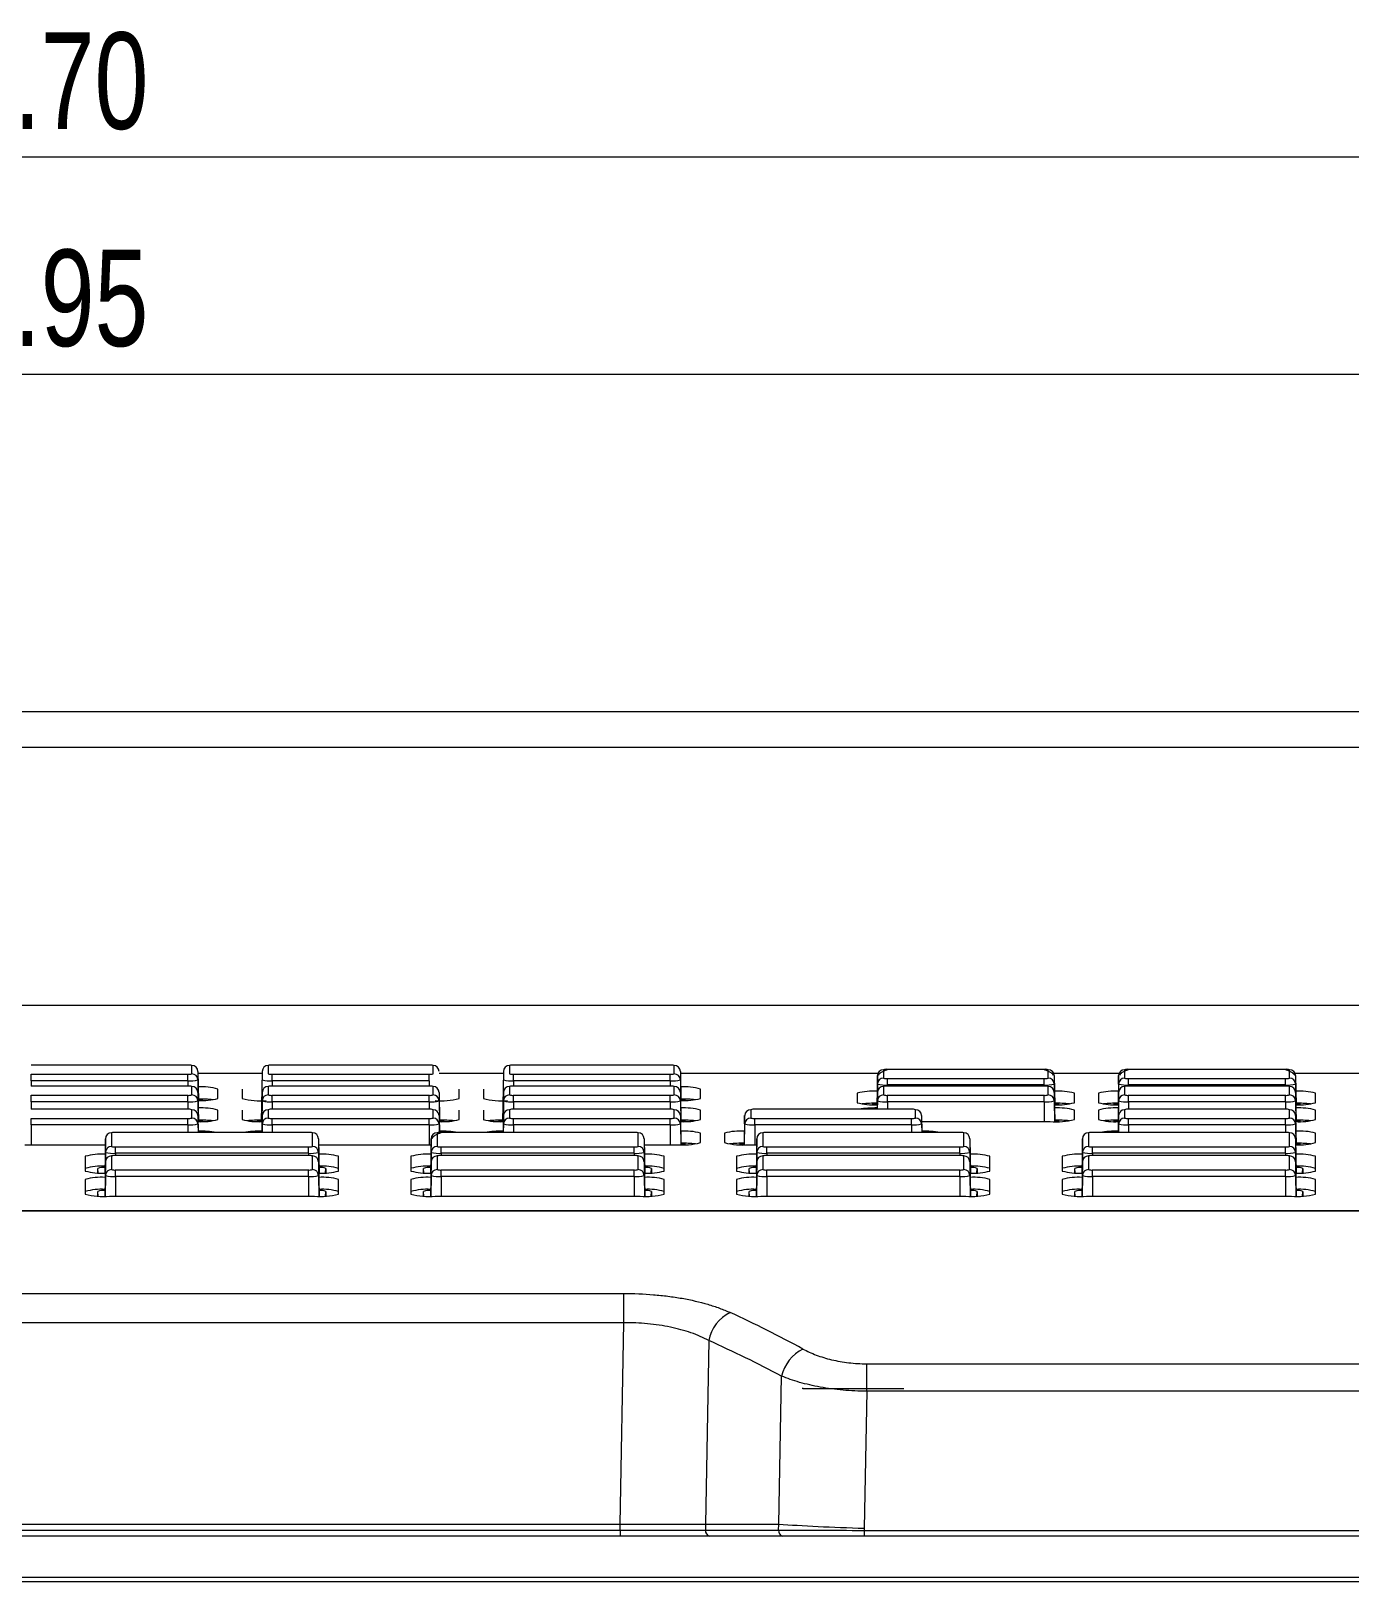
# Model space of a CAD drawing. Header units: millimetres. Extents: x 56 to 1167, y 133 to 726.
# Drawn here: x 261.5 to 370.9, y 185.2 to 313.7 of the extents above; entities that cross this region are included whole.
import ezdxf

# ---------------------------------------------------------------- set-up
doc = ezdxf.new("R2010")
doc.units = ezdxf.units.MM
doc.styles.add('SLDTEXTSTYLE0', font='TXT', dxfattribs={"width": 0.75})
doc.dimstyles.new('SLDDIMSTYLE0', dxfattribs={"dimtxt": 8, "dimasz": 3.302, "dimexe": 0, "dimexo": 0.0625, "dimgap": 2, "dimtad": 1, "dimrnd": 1e-09, "dimzin": 4, "dimdsep": 46, "dimtxsty": 'SLDTEXTSTYLE0', "dimsah": 1, "dimcen": 0.09, "dimadec": 0, "dimazin": 1, "dimtfac": 1, "dimtofl": 0, "dimtmove": 0, "dimatfit": 3, "dimfxl": 1, "dimfrac": 2, "dimtolj": 1, "dimtzin": 12, "dimarcsym": 0})
doc.dimstyles.new('SLDDIMSTYLE1', dxfattribs={"dimtxt": 8, "dimasz": 3.302, "dimexe": 0, "dimexo": 0.0625, "dimgap": 2, "dimtad": 1, "dimrnd": 1e-09, "dimzin": 12, "dimdsep": 46, "dimtxsty": 'SLDTEXTSTYLE0', "dimsah": 1, "dimcen": 0.09, "dimadec": 0, "dimazin": 3, "dimtfac": 1, "dimtofl": 0, "dimtmove": 0, "dimatfit": 3, "dimfxl": 1, "dimfrac": 2, "dimtolj": 1, "dimtzin": 12, "dimarcsym": 0})

# ---------------------------------------------------------------- blocks, each defined once
blk = doc.blocks.new('_D')
at = {"color": 7, "linetype": 'Continuous', "lineweight": 0}
for p, q in [((55.57, 188.69), (55.57, 304.3)), ((455.27, 188.69), (455.27, 304.3)), ((55.57, 303.3), (455.27, 303.3))]:
    blk.add_line(p, q, dxfattribs=at)
for points in [[(55.57, 303.3), (58.87, 301.55), (58.87, 305.05)], [(455.27, 303.3), (451.97, 305.05), (451.97, 301.55)]]:
    blk.add_solid(points, dxfattribs=at)
at = {"color": 7, "linetype": 'Continuous', "lineweight": 0, "insert": (246.71, 313.62), "char_height": 8, "attachment_point": 1, "style": 'SLDTEXTSTYLE0'}
blk.add_mtext('399.70', dxfattribs=at)
blk = doc.blocks.new('_D_1')
at = {"color": 7, "linetype": 'Continuous', "lineweight": 0}
for p, q in [((76.45, 255.82), (76.45, 286.3)), ((434.4, 255.82), (434.4, 286.3)), ((76.45, 285.3), (434.4, 285.3))]:
    blk.add_line(p, q, dxfattribs=at)
for points in [[(76.45, 285.3), (79.75, 283.55), (79.75, 287.05)], [(434.4, 285.3), (431.1, 287.05), (431.1, 283.55)]]:
    blk.add_solid(points, dxfattribs=at)
at = {"color": 7, "linetype": 'Continuous', "lineweight": 0, "insert": (246.71, 295.62), "char_height": 8, "attachment_point": 1, "style": 'SLDTEXTSTYLE0'}
blk.add_mtext('357.95', dxfattribs=at)

msp = doc.modelspace()

# ---------------------------------------------------------------- linework, layer by layer
at = {"color": 7, "linetype": 'Continuous', "lineweight": 15}
for p, q in [((431.894, 257.304), (78.953, 257.304)), ((431.97, 254.342), (78.877, 254.342)), ((274.519, 228.026), (261.519, 228.026)), ((274.519, 228.024), (261.519, 228.024)), ((274.853, 227.298), (274.853, 227.995)), ((281.185, 227.995), (281.185, 227.298)), ((294.519, 228.026), (281.519, 228.026)), ((294.519, 228.024), (281.519, 228.024)), ((294.853, 227.298), (294.853, 227.995)), ((301.185, 227.995), (301.185, 227.298)), ((314.519, 228.026), (301.519, 228.026)), ((314.519, 228.024), (301.519, 228.024)), ((314.853, 227.298), (314.853, 227.995)), ((332.185, 227.646), (332.185, 226.949)), ((345.519, 227.677), (332.519, 227.677)), ((345.519, 227.676), (332.519, 227.676)), ((345.853, 226.949), (345.853, 227.646)), ((352.185, 227.646), (352.185, 226.949)), ((365.519, 227.677), (352.519, 227.677)), ((365.519, 227.676), (352.519, 227.676)), ((365.853, 226.949), (365.853, 227.646)), ((261.519, 226.736), (261.519, 227.269)), ((261.519, 227.269), (274.519, 227.269)), ((274.519, 226.736), (261.519, 226.736)), ((274.519, 226.283), (261.519, 226.283)), ((274.519, 226.281), (261.519, 226.281)), ((274.519, 226.736), (274.519, 227.269)), ((274.853, 225.555), (274.853, 226.252)), ((275.353, 227.506), (275.353, 226.808)), ((275.353, 227.506), (275.395, 225.091)), ((275.355, 227.362), (280.682, 227.362)), ((280.685, 227.506), (280.612, 223.348)), ((281.185, 226.252), (281.185, 225.555)), ((281.519, 226.736), (281.519, 227.269)), ((281.519, 227.269), (294.519, 227.269)), ((294.519, 226.736), (281.519, 226.736)), ((294.519, 226.283), (281.519, 226.283)), ((294.519, 226.281), (281.519, 226.281)), ((294.519, 226.736), (294.519, 227.269)), ((294.853, 225.555), (294.853, 226.252)), ((295.355, 227.362), (300.682, 227.362)), ((300.685, 227.506), (300.612, 223.348)), ((301.185, 226.252), (301.185, 225.555)), ((301.519, 226.736), (301.519, 227.269)), ((301.519, 227.269), (314.519, 227.269)), ((314.519, 226.736), (301.519, 226.736)), ((314.519, 226.283), (301.519, 226.283)), ((314.519, 226.281), (301.519, 226.281)), ((314.519, 226.736), (314.519, 227.269)), ((314.853, 225.555), (314.853, 226.252)), ((315.353, 227.506), (315.353, 226.808)), ((315.353, 227.506), (315.395, 225.091)), ((315.355, 227.362), (331.922, 227.362)), ((331.685, 227.157), (331.642, 224.742)), ((331.685, 226.46), (331.685, 227.157)), ((332.185, 226.252), (332.185, 225.555)), ((332.519, 226.387), (332.519, 226.92)), ((332.519, 226.92), (345.519, 226.92)), ((345.519, 226.387), (332.519, 226.387)), ((345.519, 226.283), (332.519, 226.283)), ((345.519, 226.281), (332.519, 226.281)), ((345.519, 226.387), (345.519, 226.92)), ((345.853, 225.555), (345.853, 226.252)), ((346.116, 227.362), (351.922, 227.362)), ((346.353, 227.157), (346.353, 226.46)), ((346.353, 227.157), (346.395, 224.742)), ((351.685, 227.157), (351.642, 224.742)), ((351.685, 226.46), (351.685, 227.157)), ((352.185, 226.252), (352.185, 225.555)), ((352.519, 226.387), (352.519, 226.92)), ((352.519, 226.92), (365.519, 226.92)), ((365.519, 226.387), (352.519, 226.387)), ((365.519, 226.283), (352.519, 226.283)), ((365.519, 226.281), (352.519, 226.281)), ((365.519, 226.387), (365.519, 226.92)), ((365.853, 225.555), (365.853, 226.252)), ((366.116, 227.362), (376.724, 227.362)), ((366.353, 227.157), (366.353, 226.46)), ((366.353, 227.157), (366.395, 224.742)), ((261.519, 224.993), (261.519, 225.526)), ((261.519, 225.526), (274.519, 225.526)), ((274.519, 224.993), (261.519, 224.993)), ((274.519, 224.993), (274.519, 225.526)), ((275.353, 225.763), (275.353, 225.065)), ((275.353, 225.763), (275.395, 223.348)), ((277.019, 225.262), (277.019, 226.046)), ((279.019, 226.046), (279.019, 225.262)), ((280.685, 225.763), (280.642, 223.348)), ((281.519, 224.993), (281.519, 225.526)), ((281.519, 225.526), (294.519, 225.526)), ((294.519, 224.993), (281.519, 224.993)), ((294.519, 224.993), (294.519, 225.526)), ((295.353, 225.763), (295.395, 223.348)), ((297.019, 225.262), (297.019, 226.046)), ((299.019, 226.046), (299.019, 225.262)), ((300.685, 225.763), (300.642, 223.348)), ((301.519, 224.993), (301.519, 225.526)), ((301.519, 225.526), (314.519, 225.526)), ((314.519, 224.993), (301.519, 224.993)), ((314.519, 224.993), (314.519, 225.526)), ((315.353, 225.763), (315.353, 225.065)), ((315.353, 225.763), (315.395, 223.348)), ((317.019, 225.262), (317.019, 226.046)), ((330.019, 225.698), (330.019, 224.913)), ((331.685, 225.763), (331.66, 224.366)), ((331.685, 225.065), (331.685, 225.763)), ((332.519, 224.993), (332.519, 225.526)), ((332.519, 225.526), (345.519, 225.526)), ((345.519, 224.993), (332.519, 224.993)), ((345.519, 224.993), (345.519, 225.526)), ((346.353, 225.763), (346.353, 225.065)), ((346.353, 225.763), (346.395, 223.348)), ((348.019, 224.913), (348.019, 225.698)), ((350.019, 225.698), (350.019, 224.913)), ((351.685, 225.763), (351.642, 223.348)), ((351.685, 225.065), (351.685, 225.763)), ((352.519, 224.993), (352.519, 225.526)), ((352.519, 225.526), (365.519, 225.526)), ((365.519, 224.993), (352.519, 224.993)), ((365.519, 224.993), (365.519, 225.526)), ((366.353, 225.763), (366.353, 225.065)), ((366.353, 225.763), (366.395, 223.348)), ((368.019, 224.913), (368.019, 225.698)), ((274.519, 224.366), (261.519, 224.366)), ((274.519, 224.364), (261.519, 224.364)), ((274.853, 223.637), (274.853, 224.335)), ((275.353, 223.845), (275.353, 223.148)), ((275.353, 223.845), (275.377, 222.448)), ((277.019, 223.519), (277.019, 224.303)), ((279.019, 224.303), (279.019, 223.519)), ((280.685, 223.845), (280.66, 222.448)), ((280.685, 223.148), (280.685, 223.845)), ((281.185, 224.335), (281.185, 223.637)), ((294.519, 224.366), (281.519, 224.366)), ((294.519, 224.364), (281.519, 224.364)), ((294.853, 223.637), (294.853, 224.335)), ((295.353, 223.845), (295.353, 223.148)), ((295.353, 223.845), (295.379, 222.372)), ((297.019, 223.519), (297.019, 224.303)), ((299.019, 224.303), (299.019, 223.519)), ((300.685, 223.845), (300.66, 222.448)), ((300.685, 223.148), (300.685, 223.845)), ((301.185, 224.335), (301.185, 223.637)), ((314.519, 224.366), (301.519, 224.366)), ((314.519, 224.364), (301.519, 224.364)), ((314.853, 223.637), (314.853, 224.335)), ((315.353, 223.845), (315.353, 223.148)), ((315.353, 223.845), (315.395, 221.43)), ((317.019, 223.519), (317.019, 224.303)), ((320.685, 223.845), (320.642, 221.43)), ((320.685, 223.148), (320.685, 223.845)), ((321.185, 224.335), (321.185, 223.637)), ((334.519, 224.366), (321.519, 224.366)), ((334.519, 224.364), (321.519, 224.364)), ((334.853, 223.637), (334.853, 224.335)), ((335.353, 223.845), (335.353, 223.148)), ((335.353, 223.845), (335.377, 222.448)), ((348.019, 223.519), (348.019, 224.303)), ((350.019, 224.303), (350.019, 223.519)), ((351.685, 223.845), (351.66, 222.448)), ((351.685, 223.148), (351.685, 223.845)), ((352.185, 224.335), (352.185, 223.637)), ((365.519, 224.366), (352.519, 224.366)), ((365.519, 224.364), (352.519, 224.364)), ((365.853, 223.637), (365.853, 224.335)), ((366.353, 223.845), (366.353, 223.148)), ((366.353, 223.845), (366.395, 221.43)), ((368.019, 223.519), (368.019, 224.303)), ((261.519, 223.075), (261.519, 223.608)), ((261.519, 223.608), (274.519, 223.608)), ((274.519, 223.075), (261.519, 223.075)), ((268.185, 222.417), (268.185, 221.284)), ((284.519, 222.448), (268.519, 222.448)), ((284.519, 222.446), (268.519, 222.446)), ((274.519, 223.075), (274.519, 223.608)), ((281.519, 223.075), (281.519, 223.608)), ((281.519, 223.608), (294.519, 223.608)), ((294.519, 223.075), (281.519, 223.075)), ((284.853, 221.284), (284.853, 222.417)), ((294.519, 223.075), (294.519, 223.608)), ((295.185, 222.417), (295.185, 221.284)), ((311.519, 222.448), (295.519, 222.448)), ((311.519, 222.446), (295.519, 222.446)), ((301.519, 223.075), (301.519, 223.608)), ((301.519, 223.608), (314.519, 223.608)), ((314.519, 223.075), (301.519, 223.075)), ((311.853, 221.284), (311.853, 222.417)), ((314.519, 223.075), (314.519, 223.608)), ((321.519, 223.075), (321.519, 223.608)), ((321.519, 223.608), (334.519, 223.608)), ((334.519, 223.075), (321.519, 223.075)), ((322.185, 222.417), (322.185, 221.284)), ((338.519, 222.448), (322.519, 222.448)), ((338.519, 222.446), (322.519, 222.446)), ((334.519, 223.075), (334.519, 223.608)), ((335.362, 223.344), (346.019, 223.344)), ((338.853, 221.284), (338.853, 222.417)), ((349.185, 222.417), (349.185, 221.284)), ((365.519, 222.448), (349.519, 222.448)), ((365.519, 222.446), (349.519, 222.446)), ((352.519, 223.075), (352.519, 223.608)), ((352.519, 223.608), (365.519, 223.608)), ((365.519, 223.075), (352.519, 223.075)), ((365.519, 223.075), (365.519, 223.608)), ((365.853, 221.284), (365.853, 222.417)), ((261.019, 221.427), (267.676, 221.427)), ((267.685, 221.928), (267.635, 219.077)), ((267.685, 220.795), (267.685, 221.928)), ((268.519, 220.722), (268.519, 221.255)), ((268.519, 221.255), (284.519, 221.255)), ((284.519, 220.722), (284.519, 221.255)), ((285.353, 221.928), (285.353, 220.795)), ((285.353, 221.928), (285.403, 219.077)), ((285.362, 221.427), (294.676, 221.427)), ((294.685, 221.928), (294.635, 219.077)), ((294.685, 220.795), (294.685, 221.928)), ((295.519, 220.722), (295.519, 221.255)), ((295.519, 221.255), (311.519, 221.255)), ((311.519, 220.722), (311.519, 221.255)), ((312.353, 221.928), (312.353, 220.795)), ((312.353, 221.928), (312.403, 219.077)), ((312.362, 221.427), (315.019, 221.427)), ((317.019, 221.601), (317.019, 222.386)), ((319.019, 222.386), (319.019, 221.601)), ((321.019, 221.427), (321.676, 221.427)), ((321.685, 221.928), (321.635, 219.077)), ((321.685, 220.795), (321.685, 221.928)), ((322.519, 220.722), (322.519, 221.255)), ((322.519, 221.255), (338.519, 221.255)), ((338.519, 220.722), (338.519, 221.255)), ((339.353, 221.928), (339.353, 220.795)), ((339.353, 221.928), (339.403, 219.077)), ((348.685, 221.928), (348.635, 219.077)), ((348.685, 220.795), (348.685, 221.928)), ((349.519, 220.722), (349.519, 221.255)), ((349.519, 221.255), (365.519, 221.255)), ((365.519, 220.722), (365.519, 221.255)), ((366.353, 221.928), (366.353, 220.795)), ((366.353, 221.928), (366.403, 219.077)), ((368.019, 221.601), (368.019, 222.386)), ((266.019, 220.468), (266.019, 219.248)), ((267.685, 220.01), (267.635, 217.16)), ((267.685, 218.877), (267.685, 220.01)), ((268.185, 220.5), (268.185, 219.367)), ((284.519, 220.722), (268.519, 220.722)), ((284.519, 220.531), (268.519, 220.531)), ((284.519, 220.529), (268.519, 220.529)), ((284.853, 219.367), (284.853, 220.5)), ((285.353, 220.01), (285.353, 218.877)), ((285.353, 220.01), (285.403, 217.16)), ((287.019, 219.248), (287.019, 220.468)), ((293.019, 220.468), (293.019, 219.248)), ((294.685, 220.01), (294.635, 217.16)), ((294.685, 218.877), (294.685, 220.01)), ((295.185, 220.5), (295.185, 219.367)), ((311.519, 220.722), (295.519, 220.722)), ((311.519, 220.531), (295.519, 220.531)), ((311.519, 220.529), (295.519, 220.529)), ((311.853, 219.367), (311.853, 220.5)), ((312.353, 220.01), (312.353, 218.877)), ((312.353, 220.01), (312.403, 217.16)), ((314.019, 219.248), (314.019, 220.468)), ((320.019, 220.468), (320.019, 219.248)), ((321.685, 220.01), (321.635, 217.16)), ((321.685, 218.877), (321.685, 220.01)), ((322.185, 220.5), (322.185, 219.367)), ((338.519, 220.722), (322.519, 220.722)), ((338.519, 220.531), (322.519, 220.531)), ((338.519, 220.529), (322.519, 220.529)), ((338.853, 219.367), (338.853, 220.5)), ((339.353, 220.01), (339.353, 218.877)), ((339.353, 220.01), (339.403, 217.16)), ((341.019, 219.248), (341.019, 220.468)), ((347.019, 220.468), (347.019, 219.248)), ((348.685, 220.01), (348.635, 217.16)), ((348.685, 218.877), (348.685, 220.01)), ((349.185, 220.5), (349.185, 219.367)), ((365.519, 220.722), (349.519, 220.722)), ((365.519, 220.531), (349.519, 220.531)), ((365.519, 220.529), (349.519, 220.529)), ((365.853, 219.367), (365.853, 220.5)), ((366.353, 220.01), (366.353, 218.877)), ((366.353, 220.01), (366.403, 217.16)), ((368.019, 219.248), (368.019, 220.468)), ((266.019, 218.551), (266.019, 217.331)), ((267.071, 219.095), (267.071, 219.472)), ((268.519, 218.805), (268.519, 219.338)), ((268.519, 219.338), (284.519, 219.338)), ((284.519, 218.805), (268.519, 218.805)), ((284.519, 218.805), (284.519, 219.338)), ((285.966, 219.472), (285.966, 219.095)), ((287.019, 217.331), (287.019, 218.551)), ((293.019, 218.551), (293.019, 217.331)), ((294.071, 219.095), (294.071, 219.472)), ((295.519, 218.805), (295.519, 219.338)), ((295.519, 219.338), (311.519, 219.338)), ((311.519, 218.805), (295.519, 218.805)), ((311.519, 218.805), (311.519, 219.338)), ((312.966, 219.472), (312.966, 219.095)), ((314.019, 217.331), (314.019, 218.551)), ((320.019, 218.551), (320.019, 217.331)), ((321.071, 219.095), (321.071, 219.472)), ((322.519, 218.805), (322.519, 219.338)), ((322.519, 219.338), (338.519, 219.338)), ((338.519, 218.805), (322.519, 218.805)), ((338.519, 218.805), (338.519, 219.338)), ((339.966, 219.472), (339.966, 219.095)), ((341.019, 217.331), (341.019, 218.551)), ((347.019, 218.551), (347.019, 217.331)), ((348.071, 219.095), (348.071, 219.472)), ((349.519, 218.805), (349.519, 219.338)), ((349.519, 219.338), (365.519, 219.338)), ((365.519, 218.805), (349.519, 218.805)), ((365.519, 218.805), (365.519, 219.338)), ((366.966, 219.472), (366.966, 219.095)), ((368.019, 217.331), (368.019, 218.551)), ((267.071, 217.177), (267.071, 217.555)), ((285.966, 217.555), (285.966, 217.177)), ((294.071, 217.177), (294.071, 217.555)), ((312.966, 217.555), (312.966, 217.177)), ((321.071, 217.177), (321.071, 217.555)), ((339.966, 217.555), (339.966, 217.177)), ((348.071, 217.177), (348.071, 217.555)), ((366.966, 217.555), (366.966, 217.177)), ((200.758, 215.988), (376.724, 215.988)), ((268.019, 217.156), (285.019, 217.156)), ((295.019, 217.156), (312.019, 217.156)), ((322.019, 217.156), (339.019, 217.156)), ((349.019, 217.156), (366.019, 217.156)), ((450.212, 215.915), (60.635, 215.915)), ((200.193, 209.102), (310.654, 209.102)), ((310.654, 206.675), (310.654, 209.102)), ((310.654, 206.675), (200.193, 206.675)), ((310.351, 189.988), (310.654, 206.675)), ((317.709, 205.197), (317.434, 189.988)), ((330.81, 200.994), (330.81, 203.276)), ((330.81, 203.276), (434.594, 203.276)), ((323.528, 189.988), (323.75, 202.248)), ((325.501, 201.205), (325.501, 201.273)), ((333.883, 201.205), (325.501, 201.205)), ((330.81, 200.994), (330.604, 189.642)), ((434.594, 200.994), (330.81, 200.994)), ((200.495, 189.488), (310.352, 189.488)), ((310.352, 188.988), (200.495, 188.988)), ((200.496, 189.988), (310.351, 189.988)), ((310.351, 189.988), (310.352, 189.988)), ((310.352, 189.488), (310.352, 189.988)), ((310.352, 189.488), (317.431, 189.488)), ((310.352, 189.488), (310.352, 188.988)), ((317.785, 188.988), (310.352, 188.988)), ((317.431, 189.988), (317.431, 189.488)), ((317.431, 189.488), (323.499, 189.488)), ((317.434, 189.988), (323.521, 189.988)), ((323.853, 188.988), (317.785, 188.988)), ((323.499, 189.488), (323.521, 189.988)), ((330.596, 188.988), (323.853, 188.988)), ((330.604, 189.642), (330.596, 189.467)), ((330.596, 189.467), (435.132, 189.467)), ((330.596, 189.467), (330.596, 188.988)), ((435.132, 188.988), (330.596, 188.988)), ((58.268, 185.576), (452.545, 185.576)), ((452.51, 185.188), (58.304, 185.188))]:
    msp.add_line(p, q, dxfattribs=at)
at = {"color": 8, "linetype": 'Continuous', "lineweight": 15}
for p, q in [((190.424, 233.009), (379.224, 233.009)), ((261.519, 228.024), (261.519, 228.026)), ((274.519, 228.024), (274.519, 228.026)), ((281.519, 228.024), (281.519, 228.026)), ((294.519, 228.024), (294.519, 228.026)), ((301.519, 228.024), (301.519, 228.026)), ((314.519, 228.024), (314.519, 228.026)), ((332.519, 227.676), (332.519, 227.677)), ((345.519, 227.676), (345.519, 227.677)), ((352.519, 227.676), (352.519, 227.677)), ((365.519, 227.676), (365.519, 227.677)), ((261.519, 226.736), (261.519, 226.283)), ((261.519, 226.281), (261.519, 226.283)), ((274.519, 226.736), (274.519, 226.283)), ((274.519, 226.281), (274.519, 226.283)), ((275.353, 226.808), (275.383, 225.09)), ((281.519, 226.736), (281.519, 226.283)), ((281.519, 226.281), (281.519, 226.283)), ((294.519, 226.736), (294.519, 226.283)), ((294.519, 226.281), (294.519, 226.283)), ((301.519, 226.736), (301.519, 226.283)), ((301.519, 226.281), (301.519, 226.283)), ((314.519, 226.736), (314.519, 226.283)), ((314.519, 226.281), (314.519, 226.283)), ((315.353, 226.808), (315.383, 225.09)), ((331.685, 226.46), (331.655, 224.742)), ((332.519, 226.387), (332.519, 226.283)), ((332.519, 226.281), (332.519, 226.283)), ((345.519, 226.387), (345.519, 226.283)), ((345.519, 226.281), (345.519, 226.283)), ((346.353, 226.46), (346.383, 224.742)), ((351.685, 226.46), (351.655, 224.742)), ((352.519, 226.387), (352.519, 226.283)), ((352.519, 226.281), (352.519, 226.283)), ((365.519, 226.387), (365.519, 226.283)), ((365.519, 226.281), (365.519, 226.283)), ((366.353, 226.46), (366.383, 224.742)), ((261.519, 224.993), (261.519, 224.366)), ((274.519, 224.993), (274.519, 224.366)), ((275.353, 225.065), (275.383, 223.347)), ((280.685, 225.065), (280.655, 223.347)), ((281.519, 224.993), (281.519, 224.366)), ((294.519, 224.993), (294.519, 224.366)), ((295.353, 225.065), (295.383, 223.347)), ((300.685, 225.065), (300.655, 223.347)), ((301.519, 224.993), (301.519, 224.366)), ((314.519, 224.993), (314.519, 224.366)), ((315.353, 225.065), (315.383, 223.347)), ((331.685, 225.065), (331.672, 224.366)), ((332.519, 224.993), (332.519, 224.366)), ((345.519, 224.993), (345.519, 223.344)), ((346.353, 225.065), (346.383, 223.347)), ((351.685, 225.065), (351.655, 223.347)), ((352.519, 224.993), (352.519, 224.366)), ((365.519, 224.993), (365.519, 224.366)), ((366.353, 225.065), (366.383, 223.347)), ((261.519, 224.364), (261.519, 224.366)), ((274.519, 224.364), (274.519, 224.366)), ((281.519, 224.364), (281.519, 224.366)), ((294.519, 224.364), (294.519, 224.366)), ((301.519, 224.364), (301.519, 224.366)), ((314.519, 224.364), (314.519, 224.366)), ((321.519, 224.364), (321.519, 224.366)), ((334.519, 224.364), (334.519, 224.366)), ((352.519, 224.364), (352.519, 224.366)), ((365.519, 224.364), (365.519, 224.366)), ((261.519, 223.075), (261.519, 221.427)), ((268.519, 222.446), (268.519, 222.448)), ((274.519, 223.075), (274.519, 222.448)), ((275.353, 223.148), (275.365, 222.448)), ((280.685, 223.148), (280.672, 222.448)), ((281.519, 223.075), (281.519, 222.448)), ((284.519, 222.446), (284.519, 222.448)), ((294.519, 223.075), (294.519, 221.427)), ((295.353, 223.148), (295.366, 222.367)), ((295.519, 222.446), (295.519, 222.448)), ((300.685, 223.148), (300.672, 222.448)), ((301.519, 223.075), (301.519, 222.448)), ((311.519, 222.446), (311.519, 222.448)), ((314.519, 223.075), (314.519, 221.427)), ((315.353, 223.148), (315.383, 221.43)), ((320.685, 223.148), (320.655, 221.43)), ((321.519, 223.075), (321.519, 221.427)), ((322.519, 222.446), (322.519, 222.448)), ((334.519, 223.075), (334.519, 222.448)), ((335.353, 223.148), (335.365, 222.448)), ((338.519, 222.446), (338.519, 222.448)), ((349.519, 222.446), (349.519, 222.448)), ((351.685, 223.148), (351.672, 222.448)), ((352.519, 223.075), (352.519, 222.448)), ((365.519, 223.075), (365.519, 222.448)), ((365.519, 222.446), (365.519, 222.448)), ((366.353, 223.148), (366.383, 221.43)), ((267.685, 220.795), (267.655, 219.077)), ((268.519, 220.722), (268.519, 220.531)), ((268.519, 220.529), (268.519, 220.531)), ((284.519, 220.722), (284.519, 220.531)), ((284.519, 220.529), (284.519, 220.531)), ((285.353, 220.795), (285.383, 219.077)), ((294.685, 220.795), (294.655, 219.077)), ((295.519, 220.722), (295.519, 220.531)), ((295.519, 220.529), (295.519, 220.531)), ((311.519, 220.722), (311.519, 220.531)), ((311.519, 220.529), (311.519, 220.531)), ((312.353, 220.795), (312.383, 219.077)), ((321.685, 220.795), (321.655, 219.077)), ((322.519, 220.722), (322.519, 220.531)), ((322.519, 220.529), (322.519, 220.531)), ((338.519, 220.722), (338.519, 220.531)), ((338.519, 220.529), (338.519, 220.531)), ((339.353, 220.795), (339.383, 219.077)), ((348.685, 220.795), (348.655, 219.077)), ((349.519, 220.722), (349.519, 220.531)), ((349.519, 220.529), (349.519, 220.531)), ((365.519, 220.722), (365.519, 220.531)), ((365.519, 220.529), (365.519, 220.531)), ((366.353, 220.795), (366.383, 219.077)), ((267.091, 219.094), (267.071, 219.472)), ((267.685, 218.877), (267.655, 217.159)), ((268.519, 218.805), (268.519, 217.156)), ((284.519, 218.805), (284.519, 217.156)), ((285.353, 218.877), (285.383, 217.159)), ((285.946, 219.094), (285.966, 219.472)), ((294.091, 219.094), (294.071, 219.472)), ((294.685, 218.877), (294.655, 217.159)), ((295.519, 218.805), (295.519, 217.156)), ((311.519, 218.805), (311.519, 217.156)), ((312.353, 218.877), (312.383, 217.159)), ((312.946, 219.094), (312.966, 219.472)), ((321.091, 219.094), (321.071, 219.472)), ((321.685, 218.877), (321.655, 217.159)), ((322.519, 218.805), (322.519, 217.156)), ((338.519, 218.805), (338.519, 217.156)), ((339.353, 218.877), (339.383, 217.159)), ((339.946, 219.094), (339.966, 219.472)), ((348.091, 219.094), (348.071, 219.472)), ((348.685, 218.877), (348.655, 217.159)), ((349.519, 218.805), (349.519, 217.156)), ((365.519, 218.805), (365.519, 217.156)), ((366.353, 218.877), (366.383, 217.159)), ((366.946, 219.094), (366.966, 219.472)), ((267.091, 217.176), (267.071, 217.555)), ((285.946, 217.176), (285.966, 217.555)), ((294.091, 217.176), (294.071, 217.555)), ((312.946, 217.176), (312.966, 217.555)), ((321.091, 217.176), (321.071, 217.555)), ((339.946, 217.176), (339.966, 217.555)), ((348.091, 217.176), (348.071, 217.555)), ((366.946, 217.176), (366.966, 217.555))]:
    msp.add_line(p, q, dxfattribs=at)
at = {"color": 7, "linetype": 'Continuous', "lineweight": 15}
for centre, radius, start, end in [((274.602, 227.044), 0.984, 75.20478, 94.83374), ((274.854, 227.496), 0.499, 1.11215, 90.10612), ((281.184, 227.496), 0.499, 89.89388, 178.88785), ((281.436, 227.044), 0.984, 85.16626, 104.79522), ((294.602, 227.044), 0.984, 75.20483, 94.83364), ((294.854, 227.496), 0.499, 1.11236, 90.10612), ((301.184, 227.496), 0.499, 89.89388, 178.88807), ((301.436, 227.044), 0.984, 85.1664, 104.79503), ((314.602, 227.044), 0.984, 75.20458, 94.83389), ((314.854, 227.496), 0.499, 1.11236, 90.10612), ((332.184, 227.147), 0.499, 89.89339, 178.88855), ((332.436, 226.695), 0.984, 85.16676, 104.79582), ((345.602, 226.695), 0.984, 75.20364, 94.83356), ((345.854, 227.147), 0.499, 1.1128, 90.10611), ((352.184, 227.147), 0.499, 89.89389, 178.8872), ((352.436, 226.695), 0.984, 85.16644, 104.79636), ((365.602, 226.695), 0.984, 75.20414, 94.83305), ((365.854, 227.147), 0.499, 1.11145, 90.10661), ((274.602, 228.249), 0.984, 265.16626, 284.79522), ((274.726, 229.183), 2.456, 265.16663, 284.79571), ((274.602, 225.301), 0.984, 75.20371, 94.83354), ((274.854, 226.799), 0.499, 1.11191, 90.1068), ((274.854, 225.753), 0.499, 1.11234, 90.10636), ((281.312, 229.183), 2.456, 255.20429, 274.83337), ((281.184, 225.753), 0.499, 89.89364, 178.88766), ((281.436, 228.249), 0.984, 255.20478, 274.83374), ((281.436, 225.301), 0.984, 85.16646, 104.79629), ((294.602, 228.249), 0.984, 265.16636, 284.79517), ((294.602, 225.301), 0.984, 75.20377, 94.83343), ((294.854, 225.753), 0.499, 1.11256, 90.10636), ((301.312, 229.183), 2.456, 255.20432, 274.83334), ((301.184, 225.753), 0.499, 89.89364, 178.88787), ((301.436, 228.249), 0.984, 255.20497, 274.8336), ((301.436, 225.301), 0.984, 85.1666, 104.79609), ((314.602, 228.249), 0.984, 265.16611, 284.79542), ((314.726, 229.183), 2.456, 265.16666, 284.79568), ((314.602, 225.301), 0.984, 75.20352, 94.83368), ((314.854, 226.799), 0.499, 1.11212, 90.10679), ((314.854, 225.753), 0.499, 1.11256, 90.10636), ((332.184, 226.45), 0.499, 89.89363, 178.88874), ((332.312, 228.834), 2.456, 255.20419, 274.83398), ((332.184, 225.753), 0.499, 89.89339, 178.88855), ((332.436, 227.9), 0.984, 255.20356, 274.83386), ((332.436, 225.301), 0.984, 85.16676, 104.79582), ((345.602, 227.9), 0.984, 265.16582, 284.79698), ((345.726, 228.834), 2.456, 265.16615, 284.79568), ((345.602, 225.301), 0.984, 75.20364, 94.83356), ((345.854, 226.45), 0.499, 1.11261, 90.10587), ((345.854, 225.753), 0.499, 1.1128, 90.10611), ((352.184, 226.45), 0.499, 89.89413, 178.88739), ((352.312, 228.834), 2.456, 255.20432, 274.83385), ((352.184, 225.753), 0.499, 89.89389, 178.8872), ((352.436, 227.9), 0.984, 255.20302, 274.83418), ((352.436, 225.301), 0.984, 85.16644, 104.79636), ((365.602, 227.9), 0.984, 265.16633, 284.79648), ((365.726, 228.834), 2.456, 265.1661, 284.79582), ((365.602, 225.301), 0.984, 75.20414, 94.83305), ((365.854, 226.45), 0.499, 1.11126, 90.10637), ((365.854, 225.753), 0.499, 1.11145, 90.10661), ((274.602, 226.506), 0.984, 265.16484, 284.7979), ((274.726, 227.44), 2.456, 265.16703, 284.79531), ((274.854, 225.056), 0.499, 1.11215, 90.10612), ((275.668, 221.064), 5.162, 74.83188, 93.2518), ((275.236, 210.98), 14.242, 84.47321, 89.36791), ((275.235, 220.003), 5.125, 84.00599, 88.22144), ((275.677, 230.203), 5.12, 266.84405, 285.19405), ((280.523, 230.955), 5.888, 255.20388, 274.83385), ((281.184, 225.056), 0.499, 89.89388, 178.88785), ((281.312, 227.44), 2.456, 255.20469, 274.83297), ((281.436, 226.506), 0.984, 255.2021, 274.83516), ((294.602, 226.506), 0.984, 265.16495, 284.79785), ((294.726, 227.44), 2.456, 265.16706, 284.79528), ((294.854, 225.056), 0.499, 1.11236, 90.10612), ((295.515, 230.955), 5.888, 265.16607, 284.7962), ((300.523, 230.955), 5.888, 255.20389, 274.83384), ((301.184, 225.056), 0.499, 89.89388, 178.88807), ((301.312, 227.44), 2.456, 255.20472, 274.83294), ((301.436, 226.506), 0.984, 255.20229, 274.83501), ((314.602, 226.506), 0.983, 265.1647, 284.7981), ((314.726, 227.44), 2.456, 265.16706, 284.79528), ((314.854, 225.056), 0.499, 1.11236, 90.10612), ((315.668, 221.064), 5.162, 74.8319, 93.2518), ((315.236, 210.98), 14.242, 84.47314, 89.36797), ((315.235, 220.003), 5.125, 84.00602, 88.22137), ((315.677, 230.203), 5.12, 266.84406, 285.19404), ((331.369, 220.716), 5.162, 86.74813, 105.16843), ((332.184, 225.056), 0.499, 89.89363, 178.88874), ((332.312, 227.44), 2.456, 255.20459, 274.83307), ((332.436, 226.506), 0.984, 255.20256, 274.83485), ((345.602, 226.506), 0.984, 265.16483, 284.79798), ((345.726, 227.44), 2.456, 265.16706, 284.79528), ((345.854, 225.056), 0.499, 1.11261, 90.10587), ((346.668, 220.716), 5.162, 74.83144, 93.25195), ((351.369, 220.716), 5.162, 86.74805, 105.16856), ((352.184, 225.056), 0.499, 89.89413, 178.88739), ((352.312, 227.44), 2.456, 255.20472, 274.83294), ((352.436, 226.506), 0.984, 255.20202, 274.83517), ((365.602, 226.506), 0.984, 265.16533, 284.79747), ((365.726, 227.44), 2.456, 265.16701, 284.79542), ((365.854, 225.056), 0.499, 1.11126, 90.10637), ((366.668, 220.716), 5.162, 74.83157, 93.25187), ((274.602, 223.383), 0.984, 75.20478, 94.83374), ((274.854, 223.835), 0.499, 1.11215, 90.10612), ((275.668, 219.321), 5.162, 74.8317, 93.25172), ((281.184, 223.835), 0.499, 89.89388, 178.88785), ((281.436, 223.383), 0.984, 85.16626, 104.79522), ((294.602, 223.383), 0.984, 75.20483, 94.83364), ((294.854, 223.835), 0.499, 1.11236, 90.10612), ((301.184, 223.835), 0.499, 89.89388, 178.88807), ((301.436, 223.383), 0.984, 85.1664, 104.79503), ((314.602, 223.383), 0.984, 75.20458, 94.83389), ((314.854, 223.835), 0.499, 1.11236, 90.10612), ((315.668, 219.321), 5.162, 74.83171, 93.25172), ((321.184, 223.835), 0.499, 89.89363, 178.88874), ((321.436, 223.383), 0.984, 85.16656, 104.79476), ((331.361, 229.854), 5.12, 254.8061, 273.1558), ((331.523, 215.886), 8.59, 89.07226, 99.18928), ((331.772, 211.181), 13.692, 90.53369, 95.62522), ((331.802, 219.65), 5.129, 91.7797, 95.99171), ((334.602, 223.383), 0.984, 75.2047, 94.83376), ((334.854, 223.835), 0.499, 1.11261, 90.10587), ((346.668, 219.321), 5.162, 74.83162, 93.25176), ((346.236, 210.635), 14.239, 84.47261, 89.36853), ((346.235, 219.65), 5.129, 84.00829, 88.2203), ((346.677, 229.854), 5.12, 266.84407, 285.19404), ((351.361, 229.854), 5.12, 254.80596, 273.15593), ((351.369, 219.321), 5.162, 86.74824, 105.16838), ((351.772, 211.182), 13.691, 90.5335, 95.62536), ((351.802, 219.65), 5.129, 91.7797, 95.99171), ((352.184, 223.835), 0.499, 89.89413, 178.88739), ((352.436, 223.383), 0.984, 85.16624, 104.7953), ((365.602, 223.383), 0.984, 75.2052, 94.83326), ((365.854, 223.835), 0.499, 1.11126, 90.10637), ((366.668, 219.321), 5.162, 74.83175, 93.25168), ((366.236, 210.635), 14.238, 84.47254, 89.36856), ((366.235, 219.65), 5.129, 84.00829, 88.2203), ((366.677, 229.854), 5.12, 266.8442, 285.1939), ((268.184, 221.918), 0.499, 89.89367, 178.88817), ((268.436, 221.466), 0.984, 85.16635, 104.79513), ((274.602, 224.588), 0.984, 265.16626, 284.79522), ((274.726, 225.522), 2.456, 265.16663, 284.79571), ((274.854, 223.138), 0.499, 1.11191, 90.1068), ((275.399, 212.37), 10.187, 81.60567, 90.13307), ((275.672, 228.485), 5.146, 266.78468, 285.17814), ((275.236, 209.239), 14.241, 84.47291, 89.3682), ((275.235, 218.256), 5.129, 84.00819, 88.22036), ((280.366, 228.485), 5.146, 254.82186, 273.21532), ((280.523, 213.969), 8.59, 89.07218, 99.18907), ((280.772, 209.786), 13.693, 90.53385, 95.62503), ((280.802, 218.256), 5.129, 91.77964, 95.99181), ((281.184, 223.138), 0.499, 89.8932, 178.88809), ((281.312, 225.522), 2.456, 255.20429, 274.83337), ((281.436, 224.588), 0.984, 255.20478, 274.83374), ((284.602, 221.466), 0.984, 75.20478, 94.83374), ((284.854, 221.918), 0.499, 1.11193, 90.10633), ((294.602, 224.588), 0.984, 265.16636, 284.79517), ((294.726, 225.522), 2.456, 265.16666, 284.79568), ((295.184, 221.918), 0.499, 89.89388, 178.88764), ((294.854, 223.138), 0.499, 1.11212, 90.10679), ((295.436, 221.466), 0.984, 85.16636, 104.79517), ((295.399, 212.37), 10.187, 81.60566, 90.13309), ((295.672, 228.485), 5.146, 266.78461, 285.17822), ((295.236, 209.239), 14.24, 84.47285, 89.36827), ((295.235, 218.256), 5.13, 84.00831, 88.22021), ((300.366, 228.485), 5.146, 254.82188, 273.21532), ((300.523, 213.968), 8.59, 89.07218, 99.18906), ((300.772, 209.786), 13.693, 90.53382, 95.62505), ((300.802, 218.256), 5.129, 91.77958, 95.9919), ((301.184, 223.138), 0.499, 89.8932, 178.88831), ((301.312, 225.522), 2.456, 255.20432, 274.83334), ((301.436, 224.588), 0.984, 255.20497, 274.8336), ((311.602, 221.466), 0.984, 75.20495, 94.83351), ((311.854, 221.918), 0.499, 1.11193, 90.10612), ((314.602, 224.588), 0.984, 265.16611, 284.79542), ((314.726, 225.522), 2.456, 265.16666, 284.79568), ((314.854, 223.138), 0.499, 1.11212, 90.10679), ((315.668, 217.404), 5.162, 74.8319, 93.2518), ((315.672, 228.485), 5.146, 266.78468, 285.17812), ((315.236, 209.239), 14.24, 84.47285, 89.36827), ((315.235, 218.256), 5.129, 84.00822, 88.22029), ((320.369, 217.404), 5.162, 86.74824, 105.16806), ((321.184, 223.138), 0.499, 89.89295, 178.88899), ((321.312, 225.522), 2.456, 255.20419, 274.83346), ((321.436, 224.588), 0.984, 255.20524, 274.83344), ((322.184, 221.918), 0.499, 89.89413, 178.88739), ((322.436, 221.466), 0.984, 85.16624, 104.7953), ((334.602, 224.588), 0.984, 265.16624, 284.7953), ((334.726, 225.522), 2.456, 265.16666, 284.79568), ((334.854, 223.138), 0.499, 1.11237, 90.10655), ((335.399, 212.37), 10.187, 81.60568, 90.13306), ((338.602, 221.466), 0.984, 75.2047, 94.83376), ((338.854, 221.918), 0.499, 1.11261, 90.10587), ((346.515, 229.212), 5.888, 265.16609, 284.7962), ((346.236, 209.239), 14.24, 84.47291, 89.36822), ((346.235, 218.256), 5.129, 84.00829, 88.2203), ((349.184, 221.918), 0.499, 89.89364, 178.88788), ((349.436, 221.466), 0.984, 85.16624, 104.7953), ((351.375, 228.529), 5.191, 254.84869, 273.319), ((351.523, 213.968), 8.59, 89.07221, 99.18906), ((351.772, 209.786), 13.693, 90.53383, 95.62503), ((351.802, 218.256), 5.129, 91.7797, 95.99171), ((352.184, 223.138), 0.499, 89.89345, 178.88763), ((352.312, 225.522), 2.456, 255.20432, 274.83334), ((352.436, 224.588), 0.984, 255.2047, 274.83376), ((365.602, 224.588), 0.984, 265.16674, 284.7948), ((365.726, 225.522), 2.456, 265.16661, 284.79582), ((365.602, 221.466), 0.984, 75.2052, 94.83326), ((365.854, 223.138), 0.499, 1.11101, 90.10705), ((365.854, 221.918), 0.499, 1.11126, 90.10637), ((366.662, 228.529), 5.191, 266.68113, 285.15118), ((366.668, 217.404), 5.162, 74.83194, 93.25176), ((366.236, 209.239), 14.24, 84.47284, 89.36825), ((366.235, 218.256), 5.129, 84.00829, 88.2203), ((268.184, 220.785), 0.499, 89.89376, 178.88808), ((268.436, 222.235), 0.984, 255.20319, 274.83406), ((284.602, 222.235), 0.984, 265.16584, 284.79691), ((284.854, 220.785), 0.499, 1.11203, 90.10624), ((295.184, 220.785), 0.499, 89.89398, 178.88754), ((295.436, 222.235), 0.984, 255.20315, 274.83405), ((311.602, 222.235), 0.984, 265.16608, 284.79673), ((311.854, 220.785), 0.499, 1.11203, 90.10603), ((315.515, 227.295), 5.888, 265.16616, 284.79611), ((315.236, 207.32), 14.242, 84.47314, 89.36797), ((315.235, 216.342), 5.125, 84.00602, 88.22137), ((320.523, 227.295), 5.889, 255.20393, 274.83382), ((320.772, 207.866), 13.695, 90.53425, 95.62466), ((320.802, 216.342), 5.125, 91.77862, 95.99392), ((322.184, 220.785), 0.499, 89.89422, 178.8873), ((322.436, 222.235), 0.984, 255.20302, 274.83418), ((338.602, 222.235), 0.984, 265.16582, 284.79698), ((338.854, 220.785), 0.499, 1.1127, 90.10578), ((349.184, 220.785), 0.499, 89.89373, 178.88779), ((349.436, 222.235), 0.984, 255.20302, 274.83418), ((365.602, 222.235), 0.984, 265.16633, 284.79648), ((365.854, 220.785), 0.499, 1.11135, 90.10628), ((366.236, 207.32), 14.242, 84.47313, 89.36796), ((366.235, 216.342), 5.125, 84.00608, 88.22138), ((366.677, 226.542), 5.12, 266.8441, 285.194), ((267.369, 215.486), 5.162, 86.74809, 105.16836), ((268.312, 223.169), 2.456, 255.20426, 274.83365), ((268.184, 220.001), 0.499, 89.89355, 178.88808), ((268.436, 219.549), 0.984, 85.16645, 104.79566), ((284.726, 223.169), 2.456, 265.16637, 284.79571), ((284.602, 219.549), 0.984, 75.20424, 94.83364), ((284.854, 220.001), 0.499, 1.11203, 90.10646), ((285.668, 215.486), 5.162, 74.83165, 93.2519), ((294.369, 215.486), 5.162, 86.74803, 105.16843), ((295.312, 223.169), 2.456, 255.20432, 274.83359), ((295.184, 220.001), 0.499, 89.89376, 178.88754), ((295.436, 219.549), 0.984, 85.16647, 104.7957), ((311.726, 223.169), 2.456, 265.16638, 284.79575), ((311.602, 219.549), 0.984, 75.20442, 94.83341), ((311.854, 220.001), 0.499, 1.11203, 90.10624), ((312.668, 215.486), 5.162, 74.83164, 93.2519), ((321.369, 215.486), 5.162, 86.74806, 105.16837), ((322.312, 223.169), 2.456, 255.20432, 274.83359), ((322.184, 220.001), 0.499, 89.89401, 178.88729), ((322.436, 219.549), 0.984, 85.16634, 104.79583), ((338.726, 223.169), 2.456, 265.16641, 284.79568), ((338.602, 219.549), 0.984, 75.20417, 94.83366), ((338.854, 220.001), 0.499, 1.11271, 90.10599), ((339.668, 215.486), 5.162, 74.83157, 93.25194), ((348.369, 215.486), 5.162, 86.74806, 105.16843), ((349.312, 223.169), 2.456, 255.20432, 274.83359), ((349.184, 220.001), 0.499, 89.89352, 178.88778), ((349.436, 219.549), 0.984, 85.16634, 104.79583), ((365.726, 223.169), 2.456, 265.16635, 284.79582), ((365.602, 219.549), 0.984, 75.20467, 94.83316), ((365.854, 220.001), 0.499, 1.11135, 90.10649), ((366.668, 215.486), 5.162, 74.8317, 93.25186), ((267.362, 214.526), 5.125, 86.83313, 105.19074), ((267.357, 224.173), 5.103, 254.79617, 273.11843), ((267.369, 213.569), 5.162, 86.74814, 105.16831), ((267.545, 218.092), 1.459, 86.15342, 108.95112), ((268.184, 218.868), 0.499, 89.89355, 178.88808), ((268.312, 221.251), 2.456, 255.20384, 274.83406), ((268.436, 220.318), 0.984, 255.20403, 274.83386), ((284.602, 220.318), 0.984, 265.16605, 284.79607), ((284.726, 221.251), 2.456, 265.16596, 284.79613), ((284.854, 218.868), 0.499, 1.11203, 90.10646), ((285.668, 213.569), 5.162, 74.8317, 93.25185), ((285.676, 214.526), 5.125, 74.80927, 93.16685), ((285.492, 218.092), 1.459, 71.04896, 93.84653), ((285.68, 224.173), 5.103, 266.88158, 285.20382), ((294.362, 214.527), 5.125, 86.83308, 105.19081), ((294.357, 224.173), 5.103, 254.7961, 273.1185), ((294.369, 213.569), 5.162, 86.74808, 105.16838), ((294.545, 218.092), 1.459, 86.15361, 108.95095), ((295.184, 218.868), 0.499, 89.89376, 178.88754), ((295.312, 221.251), 2.456, 255.2039, 274.83401), ((295.436, 220.318), 0.984, 255.20399, 274.83384), ((311.602, 220.318), 0.984, 265.16628, 284.79589), ((311.726, 221.251), 2.456, 265.16596, 284.79617), ((311.854, 218.868), 0.499, 1.11203, 90.10624), ((312.668, 213.569), 5.162, 74.83169, 93.25185), ((312.676, 214.526), 5.125, 74.80926, 93.16685), ((312.492, 218.092), 1.459, 71.04902, 93.84652), ((312.68, 224.173), 5.103, 266.88157, 285.20383), ((321.362, 214.526), 5.125, 86.83314, 105.19075), ((321.357, 224.173), 5.103, 254.79616, 273.11841), ((321.369, 213.569), 5.162, 86.74811, 105.16832), ((321.545, 218.092), 1.459, 86.15334, 108.95122), ((322.184, 218.868), 0.499, 89.89401, 178.88729), ((322.312, 221.251), 2.456, 255.2039, 274.83401), ((322.436, 220.318), 0.984, 255.20386, 274.83397), ((338.602, 220.318), 0.984, 265.16603, 284.79614), ((338.726, 221.251), 2.456, 265.16599, 284.7961), ((338.854, 218.868), 0.499, 1.11271, 90.10599), ((339.668, 213.569), 5.162, 74.83162, 93.25189), ((339.676, 214.527), 5.125, 74.80919, 93.16692), ((339.492, 218.092), 1.459, 71.04832, 93.84711), ((339.68, 224.173), 5.103, 266.88153, 285.2039), ((348.362, 214.527), 5.125, 86.83308, 105.19081), ((348.357, 224.173), 5.103, 254.7961, 273.11847), ((348.369, 213.569), 5.162, 86.74811, 105.16838), ((348.545, 218.092), 1.459, 86.15388, 108.95068), ((349.184, 218.868), 0.499, 89.89352, 178.88778), ((349.312, 221.251), 2.456, 255.2039, 274.83401), ((349.436, 220.318), 0.984, 255.20386, 274.83397), ((365.602, 220.318), 0.984, 265.16653, 284.79564), ((365.726, 221.251), 2.456, 265.16594, 284.79624), ((365.854, 218.868), 0.499, 1.11135, 90.10649), ((366.668, 213.569), 5.162, 74.83175, 93.25181), ((366.676, 214.526), 5.125, 74.80933, 93.16678), ((366.492, 218.092), 1.459, 71.04878, 93.84666), ((366.68, 224.173), 5.103, 266.88161, 285.20377), ((267.362, 212.609), 5.125, 86.83286, 105.19088), ((267.523, 223.024), 5.889, 255.20406, 274.83389), ((267.545, 216.174), 1.46, 86.15464, 108.9499), ((285.515, 223.024), 5.889, 265.16613, 284.79593), ((285.676, 212.609), 5.125, 74.80913, 93.16712), ((285.492, 216.174), 1.46, 71.05018, 93.8453), ((294.362, 212.609), 5.125, 86.83281, 105.19095), ((294.523, 223.024), 5.888, 255.20399, 274.83394), ((294.545, 216.174), 1.46, 86.15484, 108.94973), ((312.515, 223.024), 5.889, 265.16612, 284.79594), ((312.676, 212.609), 5.125, 74.80912, 93.16712), ((312.492, 216.174), 1.46, 71.05024, 93.84529), ((321.362, 212.609), 5.125, 86.83287, 105.19089), ((321.523, 223.024), 5.888, 255.20404, 274.83389), ((321.545, 216.174), 1.46, 86.15457, 108.95), ((339.515, 223.024), 5.888, 265.16607, 284.79601), ((339.676, 212.609), 5.125, 74.80905, 93.16719), ((339.492, 216.174), 1.46, 71.04955, 93.84589), ((348.362, 212.609), 5.125, 86.83281, 105.19095), ((348.523, 223.024), 5.888, 255.20399, 274.83393), ((348.545, 216.174), 1.46, 86.15511, 108.94946), ((366.515, 223.024), 5.889, 265.16616, 284.79587), ((366.676, 212.609), 5.125, 74.80919, 93.16705), ((366.492, 216.174), 1.46, 71.05, 93.84543), ((320.855, 204.637), 3.195, 115.51213, 169.9089), ((327.026, 201.49), 3.363, 116.62024, 166.96595), ((317.873, 189.426), 0.446, 171.9696, 258.61934), ((323.941, 189.426), 0.446, 171.9718, 258.61714)]:
    msp.add_arc(centre, radius, start, end, dxfattribs=at)
for centre, major_axis, ratio, start_param, end_param in [((281.715, 116.376), (-36.913, 93.463), 0.9633967, 5.4272118, 5.4956014), ((279.946, 116.331), (-67.104, 72.302), 0.9747688, 5.0553909, 5.1237805), ((300.284, -365.602), (17.152, 555.59), 0.012713, 0.0003925, 0.0007892), ((330.578, 189.488), (10.009, -0.022), 0.0021752, 3.9267364, 4.7141974), ((306.4, -365.512), (17.124, 555.5), 0.0127271, 6.2826305, 6.2835776), ((330.604, 190.078), (9.996, -0.308), 0.0435952, 3.9272197, 4.7137336)]:
    msp.add_ellipse(centre, major_axis=major_axis, ratio=ratio, start_param=start_param, end_param=end_param, dxfattribs=at)
for points, knots in [([(332.519, 227.649), (332.49, 227.64), (332.431, 227.622), (332.326, 227.582), (332.214, 227.534), (332.098, 227.476), (331.988, 227.411), (331.852, 227.316), (331.79, 227.238), (331.748, 227.185)], [0, 0, 0, 0, 0.10673535, 0.2201201, 0.33969876, 0.4647953, 0.59455873, 0.72798668, 1, 1, 1, 1]), ([(346.289, 227.185), (346.248, 227.238), (346.186, 227.316), (346.05, 227.411), (345.939, 227.476), (345.824, 227.534), (345.712, 227.582), (345.607, 227.622), (345.548, 227.64), (345.519, 227.649)], [0, 0, 0, 0, 0.2720135, 0.4054468, 0.5352042, 0.6603009, 0.7798862, 0.8932646, 1, 1, 1, 1]), ([(352.519, 227.649), (352.49, 227.64), (352.431, 227.622), (352.326, 227.582), (352.214, 227.534), (352.098, 227.476), (351.988, 227.411), (351.852, 227.316), (351.79, 227.238), (351.748, 227.185)], [0, 0, 0, 0, 0.1067354, 0.2201138, 0.3396926, 0.4647957, 0.5945532, 0.7279865, 1, 1, 1, 1]), ([(366.289, 227.185), (366.248, 227.238), (366.186, 227.316), (366.05, 227.411), (365.939, 227.476), (365.824, 227.534), (365.712, 227.582), (365.607, 227.622), (365.548, 227.64), (365.519, 227.649)], [0, 0, 0, 0, 0.2720108, 0.4054446, 0.5352086, 0.6603056, 0.7798848, 0.89327, 1, 1, 1, 1]), ([(295.519, 222.42), (295.49, 222.411), (295.431, 222.392), (295.326, 222.353), (295.214, 222.304), (295.098, 222.247), (294.988, 222.182), (294.852, 222.087), (294.79, 222.008), (294.748, 221.956)], [0, 0, 0, 0, 0.1067298, 0.2201172, 0.3396946, 0.4647913, 0.5945578, 0.7279859, 1, 1, 1, 1]), ([(310.654, 209.102), (311.494, 209.102), (312.318, 209.068), (313.53, 208.967), (313.931, 208.925), (314.724, 208.824), (315.114, 208.765), (316.246, 208.565), (316.958, 208.4), (317.962, 208.105), (318.287, 207.998), (318.904, 207.77), (319.199, 207.649), (319.479, 207.521)], [0, 0, 0, 0, 0.25, 0.25, 0.375, 0.375, 0.5, 0.5, 0.75, 0.75, 0.875, 0.875, 1, 1, 1, 1]), ([(317.709, 205.197), (317.486, 205.318), (317.252, 205.433), (316.76, 205.648), (316.501, 205.749), (315.699, 206.027), (315.131, 206.181), (314.225, 206.369), (313.913, 206.424), (313.278, 206.518), (312.957, 206.556), (311.986, 206.648), (311.326, 206.678), (310.654, 206.675)], [0, 0, 0, 0, 0.125, 0.125, 0.25, 0.25, 0.5, 0.5, 0.625, 0.625, 0.75, 0.75, 1, 1, 1, 1]), ([(325.52, 204.496), (325.852, 204.315), (326.219, 204.148), (327.018, 203.848), (327.443, 203.718), (328.346, 203.503), (328.828, 203.418), (329.804, 203.305), (330.301, 203.276), (330.81, 203.276)], [0, 0, 0, 0, 0.25, 0.25, 0.5, 0.5, 0.75, 0.75, 1, 1, 1, 1]), ([(330.81, 200.994), (330.142, 200.997), (329.486, 201.028), (328.52, 201.116), (328.201, 201.151), (327.568, 201.237), (327.258, 201.286), (326.354, 201.45), (325.783, 201.582), (324.974, 201.812), (324.713, 201.893), (324.215, 202.065), (323.977, 202.154), (323.75, 202.248)], [0, 0, 0, 0, 0.25, 0.25, 0.375, 0.375, 0.5, 0.5, 0.75, 0.75, 0.875, 0.875, 1, 1, 1, 1]), ([(310.352, 189.988), (311.013, 189.987), (311.663, 189.985), (312.622, 189.981), (312.939, 189.98), (313.567, 189.977), (313.879, 189.976), (314.788, 189.972), (315.362, 189.97), (316.45, 189.971), (316.964, 189.974), (317.431, 189.988)], [0, 0, 0, 0, 0.25, 0.25, 0.375, 0.375, 0.5, 0.5, 0.75, 0.75, 1, 1, 1, 1])]:
    msp.add_open_spline(points, degree=3, knots=knots, dxfattribs=at)

# ---------------------------------------------------------------- dimensions: what is measured, and where the dimension line sits
at = {"color": 7, "linetype": 'Continuous', "lineweight": 0}
for base, p1, p2, dimstyle, picture, middle in [((455.275, 303.304), (55.572, 187.691), (455.275, 187.691), 'SLDDIMSTYLE0', '_D', (262.967, 303.304)), ((434.4, 285.304), (76.448, 254.824), (434.4, 254.824), 'SLDDIMSTYLE1', '_D_1', (262.967, 285.304))]:
    dim = msp.add_linear_dim(base=base, p1=p1, p2=p2, dimstyle=dimstyle, dxfattribs=at)
    dim.commit()
    dim.dimension.update_dxf_attribs({"geometry": picture, "text_midpoint": middle, "dimtype": 160})

doc.saveas('drawing.dxf')
